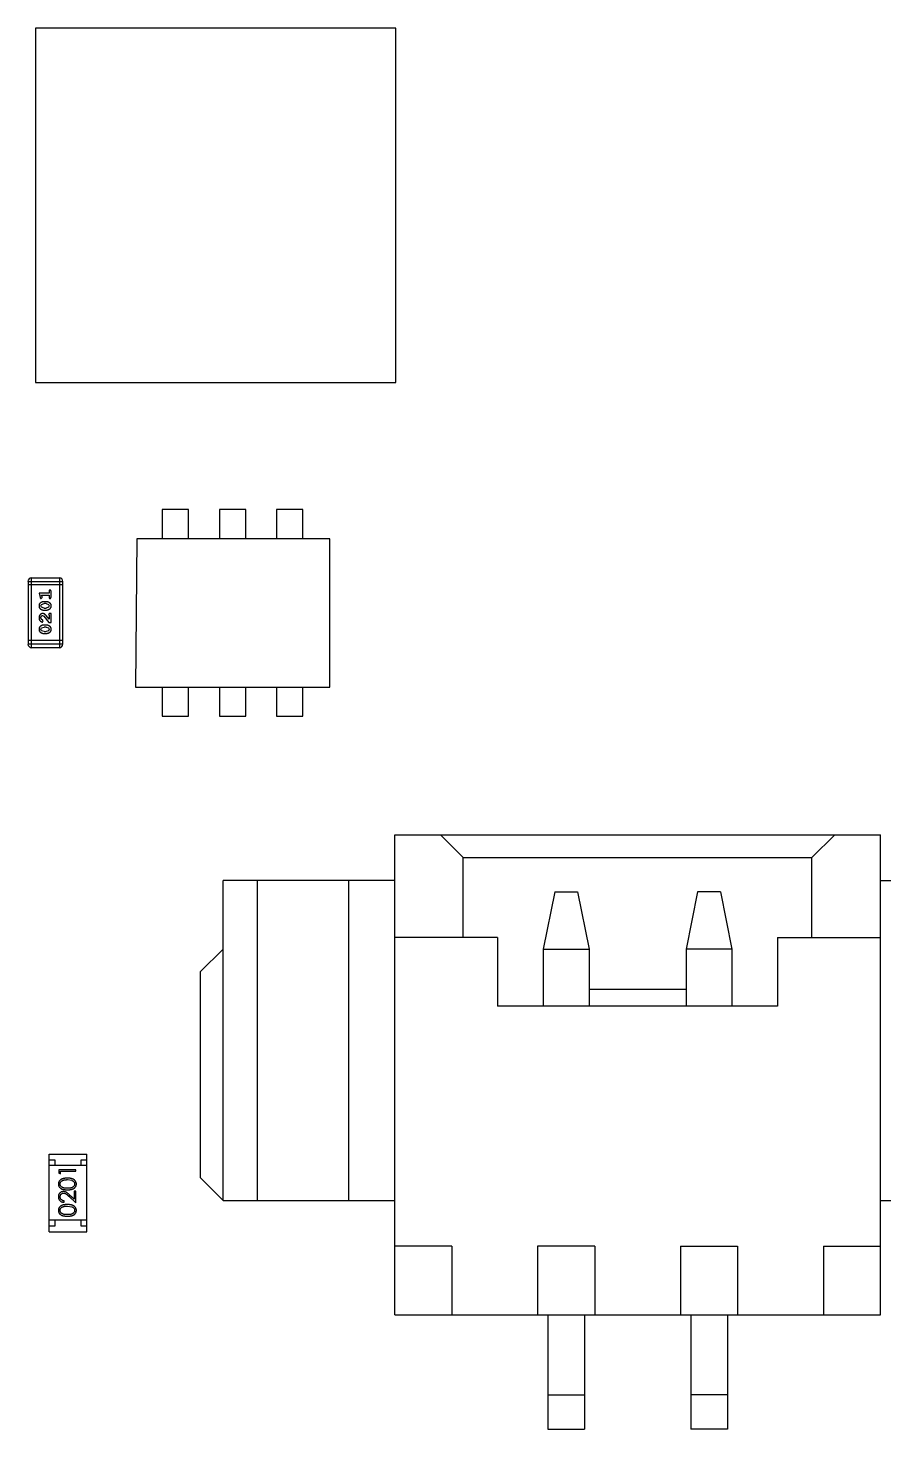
# Model space of a CAD drawing. Header units: millimetres. Extents: x -1 to 131, y 28 to 94.
# Drawn here: x 114.63 to 122.11, y 36.42 to 48.68 of the extents above; entities that cross this region are included whole.
import ezdxf

# ---------------------------------------------------------------- set-up
doc = ezdxf.new("R2010")
doc.units = ezdxf.units.MM
doc.header["$LTSCALE"] = 1.21
doc.header["$MEASUREMENT"] = 0
doc.layers.get('0').update_dxf_attribs({"linetype": 'CONTINUOUS'})

msp = doc.modelspace()

# ---------------------------------------------------------------- linework, layer by layer
at = {"color": 7, "linetype": 'Continuous'}
for p, q in [((117.842, 48.675), (114.692, 48.675)), ((114.692, 48.675), (114.692, 45.575)), ((117.842, 45.575), (117.842, 48.675)), ((114.692, 45.575), (117.842, 45.575)), ((116.03, 44.462), (115.8, 44.462)), ((115.8, 44.462), (115.8, 44.207)), ((116.03, 44.207), (116.03, 44.462)), ((116.53, 44.462), (116.3, 44.462)), ((116.3, 44.462), (116.3, 44.207)), ((116.53, 44.207), (116.53, 44.462)), ((117.03, 44.462), (116.8, 44.462)), ((116.8, 44.462), (116.8, 44.207)), ((117.03, 44.207), (117.03, 44.462)), ((115.577, 44.207), (115.565, 42.907)), ((117.265, 44.207), (115.577, 44.207)), ((117.265, 42.907), (117.265, 44.207)), ((114.626, 43.833), (114.931, 43.833)), ((114.626, 43.833), (114.626, 43.284)), ((114.931, 43.802), (114.626, 43.802)), ((114.9, 43.863), (114.656, 43.863)), ((114.656, 43.254), (114.656, 43.863)), ((114.9, 43.863), (114.9, 43.254)), ((114.931, 43.284), (114.931, 43.833)), ((114.81, 43.73), (114.722, 43.73)), ((114.722, 43.73), (114.731, 43.693)), ((114.741, 43.684), (114.75, 43.692)), ((114.744, 43.631), (114.766, 43.639)), ((114.745, 43.713), (114.81, 43.713)), ((114.749, 43.698), (114.745, 43.713)), ((114.75, 43.692), (114.749, 43.698)), ((114.784, 43.656), (114.766, 43.656)), ((114.784, 43.639), (114.766, 43.639)), ((114.784, 43.639), (114.805, 43.631)), ((114.81, 43.747), (114.81, 43.73)), ((114.81, 43.713), (114.81, 43.695)), ((114.827, 43.695), (114.827, 43.747)), ((114.739, 43.619), (114.744, 43.631)), ((114.745, 43.607), (114.739, 43.619)), ((114.744, 43.5), (114.739, 43.515)), ((114.766, 43.599), (114.745, 43.607)), ((114.753, 43.535), (114.763, 43.53)), ((114.763, 43.53), (114.808, 43.475)), ((114.766, 43.599), (114.784, 43.599)), ((114.766, 43.582), (114.784, 43.582)), ((114.81, 43.502), (114.783, 43.535)), ((114.806, 43.607), (114.784, 43.599)), ((114.805, 43.631), (114.811, 43.619)), ((114.811, 43.619), (114.806, 43.607)), ((114.806, 43.544), (114.81, 43.538)), ((114.81, 43.538), (114.81, 43.502)), ((114.827, 43.552), (114.819, 43.552)), ((114.827, 43.475), (114.827, 43.552)), ((114.739, 43.414), (114.744, 43.427)), ((114.745, 43.402), (114.739, 43.414)), ((114.753, 43.496), (114.744, 43.5)), ((114.744, 43.427), (114.766, 43.434)), ((114.766, 43.395), (114.745, 43.402)), ((114.751, 43.478), (114.759, 43.487)), ((114.759, 43.487), (114.753, 43.496)), ((114.784, 43.451), (114.766, 43.451)), ((114.784, 43.434), (114.766, 43.434)), ((114.766, 43.395), (114.784, 43.395)), ((114.784, 43.434), (114.805, 43.427)), ((114.806, 43.402), (114.784, 43.395)), ((114.805, 43.427), (114.811, 43.415)), ((114.811, 43.415), (114.806, 43.402)), ((114.808, 43.475), (114.827, 43.475)), ((114.931, 43.315), (114.626, 43.315)), ((114.931, 43.284), (114.626, 43.284)), ((114.766, 43.378), (114.784, 43.378)), ((114.656, 43.254), (114.9, 43.254)), ((115.565, 42.907), (117.265, 42.907)), ((115.8, 42.907), (115.8, 42.655)), ((116.03, 42.655), (116.03, 42.907)), ((116.3, 42.907), (116.3, 42.655)), ((116.53, 42.655), (116.53, 42.907)), ((116.8, 42.907), (116.8, 42.655)), ((117.03, 42.655), (117.03, 42.907)), ((115.8, 42.655), (116.03, 42.655)), ((116.3, 42.655), (116.53, 42.655)), ((116.8, 42.655), (117.03, 42.655)), ((117.833, 41.617), (122.083, 41.617)), ((117.833, 37.417), (117.833, 41.617)), ((118.233, 41.617), (118.433, 41.417)), ((121.683, 41.617), (121.483, 41.417)), ((122.083, 37.417), (122.083, 41.617)), ((118.433, 41.417), (121.483, 41.417)), ((118.433, 40.717), (118.433, 41.417)), ((121.483, 40.717), (121.483, 41.417)), ((117.833, 41.217), (116.333, 41.217)), ((116.333, 38.417), (116.333, 41.217)), ((116.633, 38.417), (116.633, 41.217)), ((117.433, 38.417), (117.433, 41.217)), ((122.083, 41.217), (123.583, 41.217)), ((119.233, 41.117), (119.133, 40.617)), ((119.233, 41.117), (119.433, 41.117)), ((119.433, 41.117), (119.533, 40.617)), ((120.483, 41.117), (120.383, 40.617)), ((120.683, 41.117), (120.483, 41.117)), ((120.683, 41.117), (120.783, 40.617)), ((118.733, 40.717), (117.833, 40.717)), ((118.733, 40.717), (118.733, 40.117)), ((121.183, 40.717), (122.083, 40.717)), ((121.183, 40.717), (121.183, 40.117)), ((116.133, 40.417), (116.333, 40.617)), ((119.133, 40.617), (119.533, 40.617)), ((119.133, 40.617), (119.133, 40.117)), ((119.533, 40.617), (119.533, 40.117)), ((120.783, 40.617), (120.383, 40.617)), ((120.383, 40.617), (120.383, 40.117)), ((120.783, 40.617), (120.783, 40.117)), ((116.133, 40.417), (116.133, 38.617)), ((119.533, 40.267), (120.383, 40.267)), ((121.183, 40.117), (118.733, 40.117)), ((114.81, 38.823), (115.14, 38.823)), ((114.81, 38.143), (114.81, 38.823)), ((114.81, 38.773), (114.86, 38.773)), ((114.86, 38.773), (114.86, 38.723)), ((115.09, 38.773), (115.14, 38.773)), ((115.09, 38.723), (115.09, 38.773)), ((115.14, 38.143), (115.14, 38.823)), ((115.14, 38.723), (114.81, 38.723)), ((115.045, 38.685), (114.895, 38.685)), ((114.895, 38.685), (114.895, 38.657)), ((114.895, 38.657), (114.91, 38.649)), ((114.91, 38.672), (115.045, 38.672)), ((114.91, 38.649), (114.91, 38.672)), ((115.045, 38.672), (115.045, 38.685)), ((116.333, 38.417), (116.133, 38.617)), ((114.97, 38.599), (115.008, 38.593)), ((115.045, 38.497), (115.029, 38.497)), ((115.029, 38.497), (115.029, 38.427)), ((115.045, 38.395), (115.045, 38.497)), ((114.941, 38.401), (114.941, 38.414)), ((114.97, 38.368), (115.008, 38.362)), ((114.983, 38.453), (115.045, 38.395)), ((115.029, 38.427), (114.989, 38.464)), ((116.333, 38.417), (117.833, 38.417)), ((122.083, 38.417), (123.583, 38.417)), ((115.14, 38.243), (114.81, 38.243)), ((114.86, 38.193), (114.81, 38.193)), ((114.81, 38.143), (115.14, 38.143)), ((114.86, 38.243), (114.86, 38.193)), ((115.09, 38.193), (115.09, 38.243)), ((115.14, 38.193), (115.09, 38.193)), ((118.333, 38.017), (117.833, 38.017)), ((118.333, 38.017), (118.333, 37.417)), ((119.583, 38.017), (119.083, 38.017)), ((119.083, 38.017), (119.083, 37.417)), ((119.583, 38.017), (119.583, 37.417)), ((120.333, 38.017), (120.833, 38.017)), ((120.333, 38.017), (120.333, 37.417)), ((120.833, 38.017), (120.833, 37.417)), ((121.583, 38.017), (122.083, 38.017)), ((121.583, 38.017), (121.583, 37.417)), ((117.833, 37.417), (122.083, 37.417)), ((119.173, 37.417), (119.173, 36.417)), ((119.493, 37.417), (119.493, 36.417)), ((120.423, 37.417), (120.423, 36.417)), ((120.743, 37.417), (120.743, 36.417)), ((119.173, 36.717), (119.493, 36.717)), ((120.743, 36.717), (120.423, 36.717)), ((119.173, 36.417), (119.493, 36.417)), ((120.743, 36.417), (120.423, 36.417))]:
    msp.add_line(p, q, dxfattribs=at)
for centre, start, end in [((114.656, 43.833), 90, 180), ((114.9, 43.833), 0, 90), ((114.656, 43.284), 180, 270), ((114.9, 43.284), 270, 0)]:
    msp.add_arc(centre, 0.0305, start, end, dxfattribs=at)
for points, knots in [([(114.766, 43.656), (114.765, 43.656), (114.763, 43.656), (114.76, 43.656), (114.757, 43.655), (114.753, 43.654), (114.75, 43.654), (114.747, 43.652), (114.744, 43.651), (114.742, 43.65), (114.739, 43.648), (114.736, 43.646), (114.734, 43.645), (114.732, 43.643), (114.73, 43.641), (114.728, 43.64), (114.727, 43.638), (114.725, 43.636), (114.724, 43.632), (114.722, 43.628), (114.722, 43.624), (114.722, 43.62), (114.722, 43.619)], [0, 0, 0, 0, 0.049855, 0.099516, 0.148482, 0.19758, 0.246804, 0.296268, 0.346517, 0.397047, 0.446826, 0.49336, 0.537801, 0.579207, 0.617974, 0.654833, 0.689171, 0.722088, 0.786392, 0.853518, 0.924186, 1, 1, 1, 1]), ([(114.731, 43.693), (114.732, 43.692), (114.732, 43.691), (114.733, 43.689), (114.734, 43.687), (114.735, 43.686), (114.736, 43.685), (114.737, 43.685), (114.739, 43.684), (114.74, 43.684), (114.741, 43.684)], [0, 0, 0, 0, 0.187321, 0.344927, 0.475328, 0.579604, 0.674244, 0.773631, 0.882025, 1, 1, 1, 1]), ([(114.829, 43.619), (114.828, 43.621), (114.828, 43.623), (114.828, 43.627), (114.827, 43.631), (114.825, 43.635), (114.823, 43.638), (114.82, 43.641), (114.817, 43.644), (114.814, 43.646), (114.81, 43.649), (114.807, 43.651), (114.803, 43.652), (114.799, 43.654), (114.796, 43.655), (114.792, 43.655), (114.788, 43.656), (114.785, 43.656), (114.784, 43.656)], [0, 0, 0, 0, 0.067217, 0.131051, 0.19272, 0.252824, 0.312745, 0.373449, 0.436041, 0.501494, 0.567761, 0.632087, 0.695096, 0.757109, 0.817993, 0.878657, 0.939311, 1, 1, 1, 1]), ([(114.818, 43.758), (114.818, 43.758), (114.816, 43.758), (114.815, 43.758), (114.813, 43.757), (114.812, 43.756), (114.811, 43.754), (114.81, 43.752), (114.81, 43.75), (114.81, 43.748), (114.81, 43.747)], [0, 0, 0, 0, 0.11517, 0.223509, 0.328254, 0.438012, 0.553651, 0.682263, 0.830856, 1, 1, 1, 1]), ([(114.81, 43.695), (114.81, 43.694), (114.81, 43.693), (114.81, 43.69), (114.811, 43.688), (114.812, 43.687), (114.813, 43.686), (114.815, 43.685), (114.816, 43.684), (114.818, 43.684), (114.818, 43.684)], [0, 0, 0, 0, 0.169102, 0.317658, 0.446239, 0.563118, 0.671828, 0.776546, 0.884858, 1, 1, 1, 1]), ([(114.827, 43.747), (114.827, 43.748), (114.827, 43.75), (114.826, 43.752), (114.826, 43.754), (114.825, 43.756), (114.823, 43.757), (114.822, 43.758), (114.82, 43.758), (114.819, 43.758), (114.818, 43.758)], [0, 0, 0, 0, 0.169012, 0.317488, 0.445429, 0.560977, 0.67065, 0.776666, 0.88492, 1, 1, 1, 1]), ([(114.818, 43.684), (114.819, 43.684), (114.82, 43.684), (114.822, 43.685), (114.823, 43.686), (114.825, 43.687), (114.826, 43.688), (114.826, 43.69), (114.827, 43.693), (114.827, 43.694), (114.827, 43.695)], [0, 0, 0, 0, 0.115051, 0.223278, 0.329269, 0.437893, 0.554681, 0.682591, 0.83103, 1, 1, 1, 1]), ([(114.722, 43.619), (114.722, 43.617), (114.722, 43.615), (114.722, 43.611), (114.723, 43.607), (114.725, 43.603), (114.727, 43.6), (114.73, 43.597), (114.733, 43.594), (114.736, 43.592), (114.74, 43.589), (114.743, 43.587), (114.747, 43.586), (114.751, 43.584), (114.755, 43.583), (114.758, 43.583), (114.762, 43.582), (114.765, 43.582), (114.766, 43.582)], [0, 0, 0, 0, 0.06692, 0.130834, 0.19258, 0.252759, 0.312631, 0.373411, 0.436359, 0.501894, 0.568244, 0.632472, 0.69556, 0.757163, 0.818592, 0.878885, 0.939235, 1, 1, 1, 1]), ([(114.754, 43.552), (114.753, 43.552), (114.751, 43.552), (114.748, 43.552), (114.745, 43.551), (114.742, 43.55), (114.739, 43.548), (114.736, 43.546), (114.734, 43.544), (114.731, 43.542), (114.729, 43.539), (114.727, 43.536), (114.725, 43.533), (114.724, 43.53), (114.723, 43.527), (114.722, 43.523), (114.722, 43.519), (114.722, 43.517), (114.722, 43.515)], [0, 0, 0, 0, 0.060981, 0.120256, 0.178148, 0.236115, 0.293993, 0.352864, 0.413358, 0.476056, 0.539296, 0.602396, 0.665116, 0.728325, 0.792919, 0.859317, 0.928302, 1, 1, 1, 1]), ([(114.722, 43.515), (114.722, 43.514), (114.722, 43.51), (114.723, 43.505), (114.724, 43.501), (114.726, 43.496), (114.728, 43.492), (114.731, 43.488), (114.735, 43.485), (114.738, 43.483), (114.742, 43.481), (114.745, 43.479), (114.748, 43.478), (114.75, 43.478), (114.751, 43.478)], [0, 0, 0, 0, 0.098286, 0.193983, 0.289056, 0.384352, 0.477435, 0.566197, 0.652355, 0.737986, 0.818188, 0.887401, 0.94802, 1, 1, 1, 1]), ([(114.739, 43.515), (114.739, 43.517), (114.739, 43.519), (114.74, 43.523), (114.741, 43.527), (114.743, 43.53), (114.745, 43.532), (114.748, 43.534), (114.751, 43.535), (114.752, 43.535), (114.753, 43.535)], [0, 0, 0, 0, 0.156344, 0.299348, 0.4327, 0.561, 0.682299, 0.791883, 0.89611, 1, 1, 1, 1]), ([(114.783, 43.535), (114.782, 43.536), (114.78, 43.538), (114.778, 43.54), (114.776, 43.542), (114.774, 43.544), (114.772, 43.546), (114.77, 43.547), (114.769, 43.548), (114.767, 43.55), (114.764, 43.551), (114.761, 43.552), (114.758, 43.552), (114.755, 43.552), (114.754, 43.552)], [0, 0, 0, 0, 0.103002, 0.197728, 0.285279, 0.365235, 0.437224, 0.502446, 0.560545, 0.611446, 0.707576, 0.80349, 0.900532, 1, 1, 1, 1]), ([(114.784, 43.582), (114.785, 43.582), (114.787, 43.582), (114.79, 43.582), (114.793, 43.583), (114.796, 43.584), (114.8, 43.584), (114.803, 43.586), (114.805, 43.587), (114.808, 43.588), (114.811, 43.59), (114.814, 43.592), (114.816, 43.593), (114.818, 43.595), (114.82, 43.597), (114.822, 43.598), (114.823, 43.6), (114.825, 43.602), (114.826, 43.605), (114.828, 43.61), (114.828, 43.614), (114.828, 43.617), (114.829, 43.619)], [0, 0, 0, 0, 0.049886, 0.09882, 0.148132, 0.19689, 0.246038, 0.295176, 0.345305, 0.395692, 0.445312, 0.491875, 0.535813, 0.577009, 0.616081, 0.652689, 0.687585, 0.720206, 0.785062, 0.85223, 0.923759, 1, 1, 1, 1]), ([(114.819, 43.552), (114.818, 43.552), (114.816, 43.552), (114.813, 43.552), (114.811, 43.551), (114.809, 43.55), (114.808, 43.549), (114.807, 43.547), (114.807, 43.545), (114.807, 43.544), (114.806, 43.544)], [0, 0, 0, 0, 0.1844, 0.34094, 0.473574, 0.586824, 0.690029, 0.789175, 0.890445, 1, 1, 1, 1]), ([(114.766, 43.451), (114.765, 43.451), (114.763, 43.451), (114.76, 43.451), (114.757, 43.451), (114.753, 43.45), (114.75, 43.449), (114.747, 43.448), (114.744, 43.447), (114.742, 43.445), (114.739, 43.443), (114.736, 43.442), (114.734, 43.44), (114.732, 43.439), (114.73, 43.437), (114.728, 43.435), (114.727, 43.433), (114.725, 43.431), (114.724, 43.428), (114.722, 43.424), (114.722, 43.419), (114.722, 43.416), (114.722, 43.414)], [0, 0, 0, 0, 0.049855, 0.099516, 0.148482, 0.19758, 0.246804, 0.296268, 0.346517, 0.397047, 0.446826, 0.49336, 0.537801, 0.579207, 0.617974, 0.654833, 0.689171, 0.722088, 0.786392, 0.853518, 0.924186, 1, 1, 1, 1]), ([(114.722, 43.414), (114.722, 43.413), (114.722, 43.41), (114.722, 43.406), (114.723, 43.402), (114.725, 43.399), (114.727, 43.395), (114.73, 43.392), (114.733, 43.389), (114.736, 43.387), (114.74, 43.385), (114.743, 43.383), (114.747, 43.381), (114.751, 43.38), (114.755, 43.379), (114.758, 43.378), (114.762, 43.378), (114.765, 43.378), (114.766, 43.378)], [0, 0, 0, 0, 0.06692, 0.130834, 0.19258, 0.252759, 0.312631, 0.373411, 0.436359, 0.501894, 0.568244, 0.632472, 0.69556, 0.757163, 0.818592, 0.878885, 0.939235, 1, 1, 1, 1]), ([(114.829, 43.415), (114.828, 43.416), (114.828, 43.419), (114.828, 43.423), (114.827, 43.427), (114.825, 43.43), (114.823, 43.434), (114.82, 43.437), (114.817, 43.44), (114.814, 43.442), (114.81, 43.444), (114.807, 43.446), (114.803, 43.448), (114.799, 43.449), (114.796, 43.45), (114.792, 43.451), (114.788, 43.451), (114.785, 43.451), (114.784, 43.451)], [0, 0, 0, 0, 0.067217, 0.131051, 0.19272, 0.252824, 0.312745, 0.373449, 0.436041, 0.501494, 0.567761, 0.632087, 0.695096, 0.757109, 0.817993, 0.878657, 0.939311, 1, 1, 1, 1]), ([(114.784, 43.378), (114.785, 43.378), (114.787, 43.378), (114.79, 43.378), (114.793, 43.378), (114.796, 43.379), (114.8, 43.38), (114.803, 43.381), (114.805, 43.382), (114.808, 43.384), (114.811, 43.385), (114.814, 43.387), (114.816, 43.389), (114.818, 43.39), (114.82, 43.392), (114.822, 43.394), (114.823, 43.395), (114.825, 43.398), (114.826, 43.401), (114.828, 43.405), (114.828, 43.41), (114.828, 43.413), (114.829, 43.415)], [0, 0, 0, 0, 0.049886, 0.09882, 0.148132, 0.19689, 0.246038, 0.295176, 0.345305, 0.395692, 0.445312, 0.491875, 0.535813, 0.577009, 0.616081, 0.652689, 0.687585, 0.720206, 0.785062, 0.85223, 0.923759, 1, 1, 1, 1]), ([(114.97, 38.612), (114.968, 38.612), (114.963, 38.612), (114.957, 38.612), (114.95, 38.611), (114.945, 38.61), (114.939, 38.61), (114.934, 38.608), (114.929, 38.607), (114.925, 38.605), (114.921, 38.604), (114.917, 38.602), (114.913, 38.6), (114.91, 38.597), (114.907, 38.595), (114.904, 38.592), (114.902, 38.59), (114.899, 38.587), (114.897, 38.584), (114.896, 38.581), (114.894, 38.577), (114.893, 38.574), (114.892, 38.571), (114.891, 38.567), (114.891, 38.564), (114.891, 38.562), (114.891, 38.56)], [0, 0, 0, 0, 0.065278, 0.127205, 0.186168, 0.241675, 0.294115, 0.343609, 0.390387, 0.434463, 0.476646, 0.517002, 0.555936, 0.593716, 0.630057, 0.665601, 0.700745, 0.734917, 0.768681, 0.802087, 0.834849, 0.867433, 0.900138, 0.932806, 0.966212, 1, 1, 1, 1]), ([(115.049, 38.56), (115.049, 38.562), (115.049, 38.564), (115.048, 38.567), (115.048, 38.571), (115.047, 38.574), (115.045, 38.577), (115.044, 38.581), (115.042, 38.584), (115.04, 38.587), (115.038, 38.59), (115.035, 38.592), (115.033, 38.595), (115.03, 38.597), (115.026, 38.6), (115.023, 38.602), (115.019, 38.604), (115.015, 38.605), (115.011, 38.607), (115.006, 38.608), (115.001, 38.61), (114.995, 38.611), (114.989, 38.611), (114.983, 38.612), (114.977, 38.612), (114.972, 38.612), (114.97, 38.612)], [0, 0, 0, 0, 0.033824, 0.067298, 0.10028, 0.133019, 0.165736, 0.198792, 0.232372, 0.266409, 0.301016, 0.336196, 0.371972, 0.408574, 0.446394, 0.485225, 0.525372, 0.567224, 0.611081, 0.65775, 0.70702, 0.759235, 0.814484, 0.873227, 0.934937, 1, 1, 1, 1]), ([(114.891, 38.56), (114.891, 38.559), (114.891, 38.557), (114.891, 38.553), (114.892, 38.55), (114.893, 38.547), (114.894, 38.544), (114.896, 38.54), (114.897, 38.537), (114.899, 38.534), (114.902, 38.532), (114.904, 38.529), (114.907, 38.526), (114.91, 38.524), (114.913, 38.522), (114.916, 38.52), (114.92, 38.518), (114.924, 38.516), (114.928, 38.515), (114.933, 38.514), (114.938, 38.513), (114.944, 38.512), (114.95, 38.511), (114.956, 38.511), (114.963, 38.51), (114.968, 38.51), (114.97, 38.51)], [0, 0, 0, 0, 0.033742, 0.066533, 0.099153, 0.13154, 0.164087, 0.196563, 0.229707, 0.263315, 0.297504, 0.331686, 0.366482, 0.4021, 0.438958, 0.476748, 0.515985, 0.556589, 0.599519, 0.645765, 0.695487, 0.748721, 0.805687, 0.866754, 0.931405, 1, 1, 1, 1]), ([(114.936, 38.495), (114.934, 38.495), (114.931, 38.495), (114.927, 38.494), (114.923, 38.493), (114.919, 38.492), (114.915, 38.49), (114.911, 38.488), (114.908, 38.485), (114.904, 38.482), (114.901, 38.479), (114.898, 38.476), (114.896, 38.472), (114.894, 38.468), (114.893, 38.464), (114.892, 38.459), (114.891, 38.454), (114.891, 38.451), (114.891, 38.45)], [0, 0, 0, 0, 0.06271, 0.123347, 0.183401, 0.242828, 0.302097, 0.36242, 0.423725, 0.487032, 0.550491, 0.612709, 0.674265, 0.73617, 0.799211, 0.863483, 0.930525, 1, 1, 1, 1]), ([(114.906, 38.561), (114.907, 38.562), (114.907, 38.566), (114.908, 38.571), (114.91, 38.575), (114.912, 38.579), (114.915, 38.582), (114.917, 38.584), (114.919, 38.586), (114.921, 38.588), (114.924, 38.589), (114.927, 38.591), (114.93, 38.592), (114.934, 38.594), (114.937, 38.595), (114.941, 38.596), (114.945, 38.597), (114.95, 38.597), (114.954, 38.598), (114.959, 38.598), (114.965, 38.599), (114.968, 38.599), (114.97, 38.599)], [0, 0, 0, 0, 0.059689, 0.119507, 0.181075, 0.246162, 0.279894, 0.314468, 0.350403, 0.387474, 0.426147, 0.466624, 0.508745, 0.553328, 0.600058, 0.649177, 0.700552, 0.754894, 0.811825, 0.871514, 0.934319, 1, 1, 1, 1]), ([(114.97, 38.524), (114.968, 38.524), (114.964, 38.524), (114.958, 38.524), (114.953, 38.524), (114.948, 38.525), (114.944, 38.525), (114.939, 38.526), (114.936, 38.527), (114.932, 38.528), (114.929, 38.529), (114.926, 38.531), (114.924, 38.532), (114.921, 38.534), (114.919, 38.536), (114.917, 38.538), (114.915, 38.54), (114.912, 38.542), (114.91, 38.546), (114.908, 38.551), (114.907, 38.556), (114.907, 38.559), (114.906, 38.561)], [0, 0, 0, 0, 0.073302, 0.142286, 0.206253, 0.266017, 0.321612, 0.372532, 0.419497, 0.462398, 0.502825, 0.541489, 0.579034, 0.615143, 0.650298, 0.684912, 0.718701, 0.752189, 0.817245, 0.879117, 0.939613, 1, 1, 1, 1]), ([(114.989, 38.464), (114.988, 38.466), (114.985, 38.469), (114.981, 38.473), (114.976, 38.476), (114.973, 38.479), (114.969, 38.482), (114.966, 38.485), (114.962, 38.487), (114.959, 38.489), (114.954, 38.491), (114.948, 38.493), (114.942, 38.495), (114.938, 38.495), (114.936, 38.495)], [0, 0, 0, 0, 0.09953, 0.192079, 0.277712, 0.357454, 0.429648, 0.495771, 0.555538, 0.608657, 0.707578, 0.804328, 0.901298, 1, 1, 1, 1]), ([(115.033, 38.561), (115.033, 38.559), (115.033, 38.556), (115.032, 38.551), (115.03, 38.546), (115.027, 38.542), (115.025, 38.54), (115.023, 38.538), (115.021, 38.536), (115.019, 38.534), (115.016, 38.532), (115.013, 38.531), (115.011, 38.529), (115.007, 38.528), (115.004, 38.527), (115, 38.526), (114.996, 38.525), (114.992, 38.525), (114.987, 38.524), (114.981, 38.524), (114.976, 38.524), (114.972, 38.524), (114.97, 38.524)], [0, 0, 0, 0, 0.060034, 0.120278, 0.182348, 0.247919, 0.281641, 0.315701, 0.350322, 0.385703, 0.421819, 0.459196, 0.497866, 0.538301, 0.58121, 0.628183, 0.679403, 0.734699, 0.794074, 0.858416, 0.927049, 1, 1, 1, 1]), ([(114.97, 38.51), (114.972, 38.51), (114.977, 38.51), (114.984, 38.511), (114.99, 38.511), (114.996, 38.512), (115.002, 38.513), (115.007, 38.514), (115.011, 38.515), (115.016, 38.517), (115.02, 38.518), (115.023, 38.52), (115.027, 38.522), (115.03, 38.524), (115.033, 38.527), (115.036, 38.529), (115.038, 38.532), (115.04, 38.535), (115.042, 38.537), (115.044, 38.54), (115.046, 38.544), (115.047, 38.547), (115.048, 38.55), (115.048, 38.553), (115.049, 38.557), (115.049, 38.559), (115.049, 38.56)], [0, 0, 0, 0, 0.068113, 0.132564, 0.193427, 0.250218, 0.303569, 0.353576, 0.400235, 0.443586, 0.484619, 0.524292, 0.56238, 0.599049, 0.63494, 0.669782, 0.704009, 0.737842, 0.771098, 0.803896, 0.836415, 0.868639, 0.900715, 0.933378, 0.966213, 1, 1, 1, 1]), ([(115.008, 38.593), (115.009, 38.593), (115.011, 38.592), (115.014, 38.591), (115.016, 38.589), (115.019, 38.587), (115.021, 38.586), (115.023, 38.584), (115.025, 38.582), (115.027, 38.579), (115.03, 38.575), (115.032, 38.571), (115.033, 38.566), (115.033, 38.562), (115.033, 38.561)], [0, 0, 0, 0, 0.075949, 0.148549, 0.218996, 0.286119, 0.351826, 0.416074, 0.478265, 0.540325, 0.660405, 0.774606, 0.887187, 1, 1, 1, 1]), ([(114.891, 38.45), (114.891, 38.448), (114.891, 38.445), (114.892, 38.44), (114.893, 38.435), (114.894, 38.431), (114.896, 38.426), (114.899, 38.422), (114.902, 38.419), (114.905, 38.415), (114.909, 38.412), (114.913, 38.409), (114.917, 38.406), (114.921, 38.404), (114.926, 38.403), (114.931, 38.402), (114.936, 38.401), (114.939, 38.401), (114.941, 38.401)], [0, 0, 0, 0, 0.06445, 0.126725, 0.187421, 0.247417, 0.306749, 0.366595, 0.427749, 0.490235, 0.553031, 0.614805, 0.676505, 0.738096, 0.801021, 0.864897, 0.931209, 1, 1, 1, 1]), ([(114.97, 38.381), (114.968, 38.381), (114.963, 38.381), (114.957, 38.381), (114.95, 38.38), (114.945, 38.38), (114.939, 38.379), (114.934, 38.378), (114.929, 38.376), (114.925, 38.375), (114.921, 38.373), (114.917, 38.371), (114.913, 38.369), (114.91, 38.367), (114.907, 38.364), (114.904, 38.362), (114.902, 38.359), (114.899, 38.356), (114.897, 38.353), (114.896, 38.35), (114.894, 38.347), (114.893, 38.343), (114.892, 38.34), (114.891, 38.337), (114.891, 38.333), (114.891, 38.331), (114.891, 38.33)], [0, 0, 0, 0, 0.065278, 0.127205, 0.186168, 0.241675, 0.294115, 0.343609, 0.390387, 0.434463, 0.476646, 0.517002, 0.555936, 0.593716, 0.630057, 0.665601, 0.700745, 0.734917, 0.768681, 0.802087, 0.834849, 0.867433, 0.900138, 0.932806, 0.966212, 1, 1, 1, 1]), ([(114.906, 38.449), (114.906, 38.45), (114.907, 38.452), (114.907, 38.455), (114.908, 38.458), (114.909, 38.461), (114.91, 38.464), (114.911, 38.467), (114.913, 38.47), (114.915, 38.472), (114.918, 38.474), (114.92, 38.476), (114.923, 38.478), (114.925, 38.479), (114.928, 38.48), (114.931, 38.481), (114.934, 38.481), (114.936, 38.481), (114.937, 38.481)], [0, 0, 0, 0, 0.068027, 0.133505, 0.19695, 0.26027, 0.322741, 0.384982, 0.448465, 0.513424, 0.578224, 0.640011, 0.700094, 0.760067, 0.819012, 0.877878, 0.938035, 1, 1, 1, 1]), ([(114.941, 38.414), (114.94, 38.414), (114.937, 38.414), (114.933, 38.415), (114.93, 38.416), (114.926, 38.417), (114.923, 38.419), (114.92, 38.421), (114.918, 38.423), (114.915, 38.425), (114.913, 38.427), (114.911, 38.43), (114.91, 38.433), (114.909, 38.436), (114.908, 38.439), (114.907, 38.442), (114.907, 38.445), (114.906, 38.448), (114.906, 38.449)], [0, 0, 0, 0, 0.073648, 0.143686, 0.210962, 0.275557, 0.338064, 0.399311, 0.4594, 0.51934, 0.579024, 0.637809, 0.695959, 0.754122, 0.813113, 0.873453, 0.935561, 1, 1, 1, 1]), ([(114.906, 38.33), (114.907, 38.332), (114.907, 38.335), (114.908, 38.34), (114.91, 38.344), (114.912, 38.348), (114.915, 38.351), (114.917, 38.353), (114.919, 38.355), (114.921, 38.357), (114.924, 38.359), (114.927, 38.36), (114.93, 38.362), (114.934, 38.363), (114.937, 38.364), (114.941, 38.365), (114.945, 38.366), (114.95, 38.367), (114.954, 38.367), (114.959, 38.368), (114.965, 38.368), (114.968, 38.368), (114.97, 38.368)], [0, 0, 0, 0, 0.059689, 0.119507, 0.181075, 0.246162, 0.279894, 0.314468, 0.350403, 0.387474, 0.426147, 0.466624, 0.508745, 0.553328, 0.600058, 0.649177, 0.700552, 0.754894, 0.811825, 0.871514, 0.934319, 1, 1, 1, 1]), ([(114.937, 38.481), (114.938, 38.481), (114.942, 38.481), (114.946, 38.48), (114.951, 38.478), (114.955, 38.476), (114.958, 38.474), (114.961, 38.473), (114.964, 38.47), (114.967, 38.468), (114.97, 38.464), (114.974, 38.461), (114.978, 38.457), (114.981, 38.454), (114.983, 38.453)], [0, 0, 0, 0, 0.088014, 0.174976, 0.2638, 0.355443, 0.406413, 0.465519, 0.533076, 0.609353, 0.693899, 0.787171, 0.889197, 1, 1, 1, 1]), ([(115.049, 38.33), (115.049, 38.331), (115.049, 38.333), (115.048, 38.337), (115.048, 38.34), (115.047, 38.343), (115.045, 38.347), (115.044, 38.35), (115.042, 38.353), (115.04, 38.356), (115.038, 38.359), (115.035, 38.362), (115.033, 38.364), (115.03, 38.367), (115.026, 38.369), (115.023, 38.371), (115.019, 38.373), (115.015, 38.375), (115.011, 38.376), (115.006, 38.378), (115.001, 38.379), (114.995, 38.38), (114.989, 38.38), (114.983, 38.381), (114.977, 38.381), (114.972, 38.381), (114.97, 38.381)], [0, 0, 0, 0, 0.033824, 0.067298, 0.10028, 0.133019, 0.165736, 0.198792, 0.232372, 0.266409, 0.301016, 0.336196, 0.371972, 0.408574, 0.446394, 0.485225, 0.525372, 0.567224, 0.611081, 0.65775, 0.70702, 0.759235, 0.814484, 0.873227, 0.934937, 1, 1, 1, 1]), ([(114.891, 38.33), (114.891, 38.328), (114.891, 38.326), (114.891, 38.323), (114.892, 38.319), (114.893, 38.316), (114.894, 38.313), (114.896, 38.31), (114.897, 38.307), (114.899, 38.304), (114.902, 38.301), (114.904, 38.298), (114.907, 38.296), (114.91, 38.293), (114.913, 38.291), (114.916, 38.289), (114.92, 38.287), (114.924, 38.286), (114.928, 38.284), (114.933, 38.283), (114.938, 38.282), (114.944, 38.281), (114.95, 38.28), (114.956, 38.28), (114.963, 38.279), (114.968, 38.279), (114.97, 38.279)], [0, 0, 0, 0, 0.033742, 0.066533, 0.099153, 0.13154, 0.164087, 0.196563, 0.229707, 0.263315, 0.297504, 0.331686, 0.366482, 0.4021, 0.438958, 0.476748, 0.515985, 0.556589, 0.599519, 0.645765, 0.695487, 0.748721, 0.805687, 0.866754, 0.931405, 1, 1, 1, 1]), ([(114.97, 38.293), (114.968, 38.293), (114.964, 38.293), (114.958, 38.293), (114.953, 38.294), (114.948, 38.294), (114.944, 38.295), (114.939, 38.295), (114.936, 38.296), (114.932, 38.297), (114.929, 38.299), (114.926, 38.3), (114.924, 38.302), (114.921, 38.303), (114.919, 38.305), (114.917, 38.307), (114.915, 38.309), (114.912, 38.312), (114.91, 38.315), (114.908, 38.32), (114.907, 38.325), (114.907, 38.328), (114.906, 38.33)], [0, 0, 0, 0, 0.073302, 0.142286, 0.206253, 0.266017, 0.321612, 0.372532, 0.419497, 0.462398, 0.502825, 0.541489, 0.579034, 0.615143, 0.650298, 0.684912, 0.718701, 0.752189, 0.817245, 0.879117, 0.939613, 1, 1, 1, 1]), ([(115.033, 38.33), (115.033, 38.328), (115.033, 38.325), (115.032, 38.32), (115.03, 38.315), (115.027, 38.312), (115.025, 38.309), (115.023, 38.307), (115.021, 38.305), (115.019, 38.303), (115.016, 38.302), (115.013, 38.3), (115.011, 38.299), (115.007, 38.297), (115.004, 38.296), (115, 38.295), (114.996, 38.295), (114.992, 38.294), (114.987, 38.294), (114.981, 38.293), (114.976, 38.293), (114.972, 38.293), (114.97, 38.293)], [0, 0, 0, 0, 0.060034, 0.120278, 0.182348, 0.247919, 0.281641, 0.315701, 0.350322, 0.385703, 0.421819, 0.459196, 0.497866, 0.538301, 0.58121, 0.628183, 0.679403, 0.734699, 0.794074, 0.858416, 0.927049, 1, 1, 1, 1]), ([(114.97, 38.279), (114.972, 38.279), (114.977, 38.279), (114.984, 38.28), (114.99, 38.28), (114.996, 38.281), (115.002, 38.282), (115.007, 38.283), (115.011, 38.284), (115.016, 38.286), (115.02, 38.287), (115.023, 38.289), (115.027, 38.291), (115.03, 38.294), (115.033, 38.296), (115.036, 38.298), (115.038, 38.301), (115.04, 38.304), (115.042, 38.307), (115.044, 38.31), (115.046, 38.313), (115.047, 38.316), (115.048, 38.319), (115.048, 38.323), (115.049, 38.326), (115.049, 38.328), (115.049, 38.33)], [0, 0, 0, 0, 0.068113, 0.132564, 0.193427, 0.250218, 0.303569, 0.353576, 0.400235, 0.443586, 0.484619, 0.524292, 0.56238, 0.599049, 0.63494, 0.669782, 0.704009, 0.737842, 0.771098, 0.803896, 0.836415, 0.868639, 0.900715, 0.933378, 0.966213, 1, 1, 1, 1]), ([(115.008, 38.362), (115.009, 38.362), (115.011, 38.361), (115.014, 38.36), (115.016, 38.358), (115.019, 38.357), (115.021, 38.355), (115.023, 38.353), (115.025, 38.351), (115.027, 38.348), (115.03, 38.345), (115.032, 38.34), (115.033, 38.335), (115.033, 38.332), (115.033, 38.33)], [0, 0, 0, 0, 0.075949, 0.148549, 0.218996, 0.286119, 0.351826, 0.416074, 0.478265, 0.540325, 0.660405, 0.774606, 0.887187, 1, 1, 1, 1])]:
    msp.add_open_spline(points, degree=3, knots=knots, dxfattribs=at)

doc.saveas('drawing.dxf')
